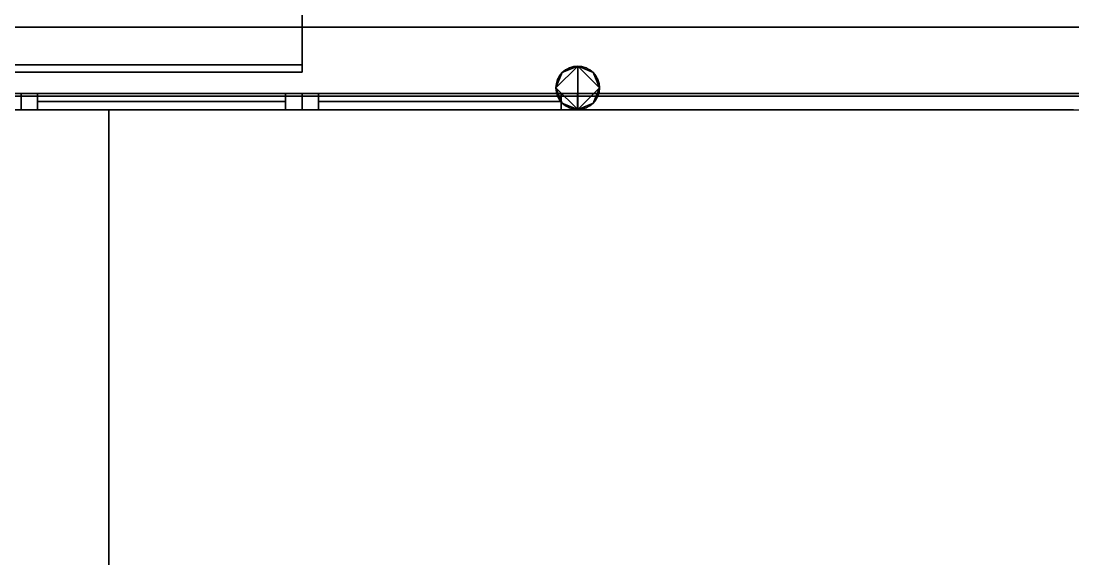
# Model space of a CAD drawing. Header units: metres. Extents: x 0 to 34.6, y -10.7 to 20.6.
# Drawn here: x 7.98 to 11.798, y 6.569 to 8.523 of the extents above; entities that cross this region are included whole.
import ezdxf

# ---------------------------------------------------------------- set-up
doc = ezdxf.new("R2010")
doc.units = ezdxf.units.M
doc.header["$MEASUREMENT"] = 0
doc.layers.get('0').update_dxf_attribs({"linetype": 'CONTINUOUS'})
doc.layers.add('PYDXF', color=90, linetype='CONTINUOUS')

msp = doc.modelspace()

# ---------------------------------------------------------------- linework, layer by layer
for points in [[(7.7, 8.3633, 3.4642), (9, 8.3633, 3.4642), (9, 12.385, 4.0559), (7.7, 12.385, 4.0559)], [(7.7, 8.3363, 3.4602), (7.7, 12.385, 4.0559), (9, 12.385, 4.0559), (9, 8.3363, 3.4602)], [(9, 8.3633, 3.4642), (9, 8.3363, 3.4602), (9, 12.385, 4.0559)], [(7.622, 8.25), (7.622, 8.5), (12.2, 8.5), (12.2, 8.25)], [(7.622, 8.25), (12.2, 8.25), (12.2, 8.5), (7.622, 8.5)], [(12.2, 8.5), (7.622, 8.5), (7.622, 8.5), (12.2, 8.5)], [(7.7, 8.3633, 3.4642), (7.7, 8.3363, 3.4602), (9, 8.3363, 3.4602), (9, 8.3633, 3.4642)], [(10.0005, 8.359, 0.1), (9.9446, 8.3359, 0.1), (9.9215, 8.28, 0.1)], [(10.0005, 8.359, 0.1), (9.9215, 8.28, 0.1), (10.0005, 8.2009, 0.1)], [(9.9446, 8.3359, 0.1), (9.9275, 8.3102, 0.1), (9.9215, 8.28, 0.1)], [(9.9446, 8.3359, 0.1), (9.9348, 8.3239, 0.1), (9.9275, 8.3102, 0.1)], [(9.9275, 8.3102, 0.1), (9.9275, 8.3102, 0.1), (9.9348, 8.3239, 0.1)], [(9.9348, 8.3239, 0.1), (9.9348, 8.3239, 0.1), (9.9446, 8.3359, 0.1)], [(10.0005, 8.359, 0.1), (9.9703, 8.353, 0.1), (9.9446, 8.3359, 0.1)], [(9.9703, 8.353, 0.1), (9.9566, 8.3457, 0.1), (9.9446, 8.3359, 0.1)], [(9.9446, 8.3359, 0.1), (9.9446, 8.3359, 0.1), (9.9566, 8.3457, 0.1)], [(9.9566, 8.3457, 0.1), (9.9566, 8.3457, 0.1), (9.9703, 8.353, 0.1)], [(10.0005, 8.359, 0.1), (9.9851, 8.3575, 0.1), (9.9703, 8.353, 0.1)], [(9.9703, 8.353, 0.1), (9.9703, 8.353, 0.1), (9.9851, 8.3575, 0.1)], [(9.9851, 8.3575, 0.1), (9.9851, 8.3575, 0.1), (10.0005, 8.359, 0.1)], [(10.0005, 8.359, 0.1), (10.0005, 8.359, 0.1), (10.016, 8.3575, 0.1)], [(10.0308, 8.353, 0.1), (10.016, 8.3575, 0.1), (10.0005, 8.359, 0.1)], [(10.0564, 8.3359, 0.1), (10.0308, 8.353, 0.1), (10.0005, 8.359, 0.1)], [(10.0796, 8.28, 0.1), (10.0564, 8.3359, 0.1), (10.0005, 8.359, 0.1)], [(10.0005, 8.2009, 0.1), (10.0796, 8.28, 0.1), (10.0005, 8.359, 0.1)], [(10.016, 8.3575, 0.1), (10.016, 8.3575, 0.1), (10.0308, 8.353, 0.1)], [(10.0308, 8.353, 0.1), (10.0308, 8.353, 0.1), (10.0444, 8.3457, 0.1)], [(10.0564, 8.3359, 0.1), (10.0444, 8.3457, 0.1), (10.0308, 8.353, 0.1)], [(10.0444, 8.3457, 0.1), (10.0444, 8.3457, 0.1), (10.0564, 8.3359, 0.1)], [(10.0564, 8.3359, 0.1), (10.0564, 8.3359, 0.1), (10.0663, 8.3239, 0.1)], [(10.0736, 8.3102, 0.1), (10.0663, 8.3239, 0.1), (10.0564, 8.3359, 0.1)], [(10.0796, 8.28, 0.1), (10.0736, 8.3102, 0.1), (10.0564, 8.3359, 0.1)], [(10.0663, 8.3239, 0.1), (10.0663, 8.3239, 0.1), (10.0736, 8.3102, 0.1)], [(9.9275, 8.3102, 0.1), (9.923, 8.2954, 0.1), (9.9215, 8.28, 0.1)], [(9.9215, 8.28, 0.1), (9.9215, 8.28, 0.1), (9.923, 8.2954, 0.1)], [(9.923, 8.2954, 0.1), (9.923, 8.2954, 0.1), (9.9275, 8.3102, 0.1)], [(10.0736, 8.3102, 0.1), (10.0736, 8.3102, 0.1), (10.0781, 8.2954, 0.1)], [(10.0796, 8.28, 0.1), (10.0781, 8.2954, 0.1), (10.0736, 8.3102, 0.1)], [(10.0781, 8.2954, 0.1), (10.0781, 8.2954, 0.1), (10.0796, 8.28, 0.1)], [(6.06, 8.2, 0.1), (6.06, 8.26, 0.1), (7.98, 8.26, 0.1), (7.98, 8.2, 0.1)], [(6.06, 8.2, 0.1), (7.98, 8.2, 0.1), (7.98, 8.26, 0.1), (6.06, 8.26, 0.1)], [(6.06, 8.26, 0.1), (6.06, 8.26, 0.1), (7.98, 8.26, 0.1)], [(7.98, 8.26, 0.1), (7.98, 8.2, 0.1), (8.04, 8.2, 0.1), (8.04, 8.26, 0.1)], [(7.98, 8.26, 0.1), (8.04, 8.26, 0.1), (8.04, 8.2, 0.1), (7.98, 8.2, 0.1)], [(7.98, 8.2, 0.1), (7.98, 8.26, 0.1), (7.98, 8.26, 0.1), (7.98, 8.2, 0.1)], [(7.98, 8.26, 0.1), (8.04, 8.26, 0.1), (8.04, 8.26, 0.1), (7.98, 8.26, 0.1)], [(7.98, 8.26, 0.1), (8.04, 8.26, 0.1), (8.04, 8.2, 0.1), (7.98, 8.2, 0.1)], [(7.98, 8.2, 0.1), (7.98, 8.2, 0.1), (7.98, 8.26, 0.1)], [(8.04, 8.26, 0.1), (7.98, 8.26, 0.1), (7.98, 8.26, 0.1), (8.04, 8.26, 0.1)], [(7.98, 8.26, 0.1), (7.98, 8.26, 0.1), (8.04, 8.26, 0.1)], [(8.04, 8.26, 0.1), (8.04, 8.2, 0.1), (8.94, 8.2, 0.1), (8.94, 8.26, 0.1)], [(8.04, 8.26, 0.1), (8.94, 8.26, 0.1), (8.94, 8.2, 0.1), (8.04, 8.2, 0.1)], [(8.04, 8.26, 0.1), (8.94, 8.26, 0.1), (8.94, 8.26, 0.1), (8.04, 8.26, 0.1)], [(8.04, 8.26, 0.1), (8.94, 8.26, 0.1), (8.94, 8.2, 0.1), (8.04, 8.2, 0.1)], [(8.94, 8.2, 0.1), (8.94, 8.26, 0.1), (8.04, 8.26, 0.1), (8.04, 8.2, 0.1)], [(8.04, 8.26, 0.1), (8.04, 8.26, 0.1), (8.94, 8.26, 0.1)], [(8.04, 8.2, 0.1), (8.04, 8.26, 0.1), (8.04, 8.26, 0.1), (8.04, 8.2, 0.1)], [(8.94, 8.26, 0.1), (8.94, 8.2, 0.1), (9, 8.2, 0.1), (9, 8.26, 0.1)], [(8.94, 8.26, 0.1), (9, 8.26, 0.1), (9, 8.26, 0.1), (8.94, 8.26, 0.1)], [(8.94, 8.26, 0.1), (9, 8.26, 0.1), (9, 8.26, 0.1), (8.94, 8.26, 0.1)], [(8.94, 8.26, 0.1), (9, 8.26, 0.1), (9, 8.2, 0.1), (8.94, 8.2, 0.1)], [(8.94, 8.26, 0.1), (8.94, 8.26, 0.1), (9, 8.26, 0.1)], [(8.94, 8.2, 0.1), (8.94, 8.26, 0.1), (8.94, 8.26, 0.1), (8.94, 8.2, 0.1)], [(9, 8.26, 0.1), (9, 8.2, 0.1), (9, 8.2, 0.1), (9, 8.26, 0.1)], [(9, 8.26, 0.1), (9, 8.26, 0.1), (9, 8.2, 0.1)], [(9, 8.26, 0.1), (9, 8.2, 0.1), (9, 8.2, 0.1), (9, 8.26, 0.1)], [(9, 8.2, 0.1), (9, 8.26, 0.1), (9.06, 8.26, 0.1), (9.06, 8.2, 0.1)], [(9.06, 8.26, 0.1), (9, 8.26, 0.1), (9, 8.26, 0.1), (9.06, 8.26, 0.1)], [(9, 8.26, 0.1), (9, 8.2, 0.1), (9, 8.2, 0.1), (9, 8.26, 0.1)], [(9, 8.26, 0.1), (9, 8.2, 0.1), (9, 8.2, 0.1), (9, 8.26, 0.1)], [(9.06, 8.26, 0.1), (9, 8.26, 0.1), (9, 8.26, 0.1), (9.06, 8.26, 0.1)], [(9, 8.2, 0.1), (9.06, 8.2, 0.1), (9.06, 8.26, 0.1), (9, 8.26, 0.1)], [(9, 8.26, 0.1), (9, 8.2, 0.1), (9, 8.2, 0.1), (9, 8.26, 0.1)], [(9.06, 8.26, 0.1), (9, 8.26, 0.1), (9, 8.26, 0.1), (9.06, 8.26, 0.1)], [(9.06, 8.2, 0.1), (9.06, 8.26, 0.1), (9.94, 8.26, 0.1), (9.94, 8.2, 0.1)], [(9.06, 8.2, 0.1), (9.94, 8.2, 0.1), (9.94, 8.26, 0.1), (9.06, 8.26, 0.1)], [(9.94, 8.26, 0.1), (9.06, 8.26, 0.1), (9.06, 8.26, 0.1), (9.94, 8.26, 0.1)], [(9.06, 8.2, 0.1), (9.06, 8.26, 0.1), (9.06, 8.26, 0.1), (9.06, 8.2, 0.1)], [(9.94, 8.26, 0.1), (9.06, 8.26, 0.1), (9.06, 8.2, 0.1), (9.94, 8.2, 0.1)], [(9.94, 8.2, 0.1), (9.06, 8.2, 0.1), (9.06, 8.26, 0.1), (9.94, 8.26, 0.1)], [(9.94, 8.26, 0.1), (9.06, 8.26, 0.1), (9.06, 8.26, 0.1), (9.94, 8.26, 0.1)], [(9.923, 8.2646, 0.1), (9.923, 8.2646, 0.1), (9.9215, 8.28, 0.1)], [(9.9215, 8.28, 0.1), (9.923, 8.2646, 0.1), (9.9275, 8.2497, 0.1)], [(9.9215, 8.28, 0.1), (9.9275, 8.2497, 0.1), (9.9446, 8.2241, 0.1)], [(9.9215, 8.28, 0.1), (9.9446, 8.2241, 0.1), (10.0005, 8.2009, 0.1)], [(9.9275, 8.2497, 0.1), (9.9275, 8.2497, 0.1), (9.923, 8.2646, 0.1)], [(9.9348, 8.2361, 0.1), (9.9348, 8.2361, 0.1), (9.9275, 8.2497, 0.1)], [(9.9275, 8.2497, 0.1), (9.9348, 8.2361, 0.1), (9.9446, 8.2241, 0.1)], [(9.94, 8.2, 0.1), (9.94, 8.26, 0.1), (10, 8.26, 0.1), (10, 8.2, 0.1)], [(10, 8.26, 0.1), (9.94, 8.26, 0.1), (9.94, 8.26, 0.1), (10, 8.26, 0.1)], [(10, 8.26, 0.1), (9.94, 8.26, 0.1), (9.94, 8.26, 0.1), (10, 8.26, 0.1)], [(9.94, 8.26, 0.1), (9.94, 8.2, 0.1), (9.94, 8.2, 0.1), (9.94, 8.26, 0.1)], [(10, 8.26, 0.1), (9.94, 8.26, 0.1), (9.94, 8.26, 0.1), (10, 8.26, 0.1)], [(9.94, 8.2, 0.1), (10, 8.2, 0.1), (10, 8.26, 0.1), (9.94, 8.26, 0.1)], [(14, 8.26, 0.1), (10, 8.26, 0.1), (10, 8.26, 0.1), (14, 8.26, 0.1)], [(10, 8.2, 0.1), (10, 8.26, 0.1), (10, 8.26, 0.1), (10, 8.2, 0.1)], [(10, 8.2, 0.1), (10, 8.26, 0.1), (10, 8.26, 0.1), (10, 8.2, 0.1)], [(10, 8.2, 0.1), (10, 8.26, 0.1), (10, 8.26, 0.1), (10, 8.2, 0.1)], [(10.0005, 8.2009, 0.1), (10.0564, 8.2241, 0.1), (10.0796, 8.28, 0.1)], [(10.0564, 8.2241, 0.1), (10.0736, 8.2497, 0.1), (10.0796, 8.28, 0.1)], [(10.0564, 8.2241, 0.1), (10.0663, 8.2361, 0.1), (10.0736, 8.2497, 0.1)], [(10.0736, 8.2497, 0.1), (10.0736, 8.2497, 0.1), (10.0663, 8.2361, 0.1)], [(10.0736, 8.2497, 0.1), (10.0781, 8.2646, 0.1), (10.0796, 8.28, 0.1)], [(10.0781, 8.2646, 0.1), (10.0781, 8.2646, 0.1), (10.0736, 8.2497, 0.1)], [(10.0796, 8.28, 0.1), (10.0796, 8.28, 0.1), (10.0781, 8.2646, 0.1)], [(8.04, 8.23, 0.1), (8.04, 8.23, 0.1), (8.94, 8.23, 0.1)], [(9.06, 8.23, 0.1), (9.94, 8.23, 0.1), (9.94, 8.23, 0.1), (9.06, 8.23, 0.1)], [(9.9446, 8.2241, 0.1), (9.9446, 8.2241, 0.1), (9.9348, 8.2361, 0.1)], [(9.9566, 8.2142, 0.1), (9.9566, 8.2142, 0.1), (9.9446, 8.2241, 0.1)], [(9.9446, 8.2241, 0.1), (9.9566, 8.2142, 0.1), (9.9703, 8.2069, 0.1)], [(9.9446, 8.2241, 0.1), (9.9703, 8.2069, 0.1), (10.0005, 8.2009, 0.1)], [(9.9703, 8.2069, 0.1), (9.9703, 8.2069, 0.1), (9.9566, 8.2142, 0.1)], [(10.0005, 8.2009, 0.1), (10.0308, 8.2069, 0.1), (10.0564, 8.2241, 0.1)], [(10.0308, 8.2069, 0.1), (10.0444, 8.2142, 0.1), (10.0564, 8.2241, 0.1)], [(10.0444, 8.2142, 0.1), (10.0444, 8.2142, 0.1), (10.0308, 8.2069, 0.1)], [(10.0564, 8.2241, 0.1), (10.0564, 8.2241, 0.1), (10.0444, 8.2142, 0.1)], [(10.0663, 8.2361, 0.1), (10.0663, 8.2361, 0.1), (10.0564, 8.2241, 0.1)], [(10, 8.2, 0.1), (4, 8.2, 0.1), (4, 8.2, 0.1), (10, 8.2, 0.1)], [(7.98, 8.2, 0.1), (7.98, 8.2, 0.1), (6.06, 8.2, 0.1)], [(8.04, 8.2, 0.1), (7.98, 8.2, 0.1), (7.98, 8.2, 0.1), (8.04, 8.2, 0.1)], [(8.04, 8.2, 0.1), (8.04, 8.2, 0.1), (7.98, 8.2, 0.1)], [(7.98, 8.2, 0.1), (8.04, 8.2, 0.1), (8.04, 8.2, 0.1), (7.98, 8.2, 0.1)], [(8.94, 8.2, 0.1), (8.04, 8.2, 0.1), (8.04, 8.2, 0.1), (8.94, 8.2, 0.1)], [(8.94, 8.2, 0.1), (8.94, 8.2, 0.1), (8.04, 8.2, 0.1)], [(9, 8.2, 0.1), (8.94, 8.2, 0.1), (8.94, 8.2, 0.1), (9, 8.2, 0.1)], [(9, 8.2, 0.1), (9, 8.2, 0.1), (8.94, 8.2, 0.1)], [(9, 8.2, 0.1), (8.94, 8.2, 0.1), (8.94, 8.2, 0.1), (9, 8.2, 0.1)], [(9, 8.2, 0.1), (9.06, 8.2, 0.1), (9.06, 8.2, 0.1), (9, 8.2, 0.1)], [(9, 8.2, 0.1), (9.06, 8.2, 0.1), (9.06, 8.2, 0.1), (9, 8.2, 0.1)], [(9, 8.2, 0.1), (9.06, 8.2, 0.1), (9.06, 8.2, 0.1), (9, 8.2, 0.1)], [(9.06, 8.2, 0.1), (9.94, 8.2, 0.1), (9.94, 8.2, 0.1), (9.06, 8.2, 0.1)], [(9.94, 8.2, 0.1), (9.06, 8.2, 0.1), (9.06, 8.2, 0.1), (9.94, 8.2, 0.1)], [(9.94, 8.2, 0.1), (10, 8.2, 0.1), (10, 8.2, 0.1), (9.94, 8.2, 0.1)], [(9.94, 8.2, 0.1), (10, 8.2, 0.1), (10, 8.2, 0.1), (9.94, 8.2, 0.1)], [(9.94, 8.2, 0.1), (10, 8.2, 0.1), (10, 8.2, 0.1), (9.94, 8.2, 0.1)], [(9.9851, 8.2024, 0.1), (9.9851, 8.2024, 0.1), (9.9703, 8.2069, 0.1)], [(9.9703, 8.2069, 0.1), (9.9851, 8.2024, 0.1), (10.0005, 8.2009, 0.1)], [(10.0005, 8.2009, 0.1), (10.0005, 8.2009, 0.1), (9.9851, 8.2024, 0.1)], [(10.1, 8.2, 0.1), (10, 8.2, 0.1), (10, 8.2, 0.1), (10.1, 8.2, 0.1)], [(10.0005, 8.2009, 0.1), (10.016, 8.2024, 0.1), (10.0308, 8.2069, 0.1)], [(10.016, 8.2024, 0.1), (10.016, 8.2024, 0.1), (10.0005, 8.2009, 0.1)], [(10.0308, 8.2069, 0.1), (10.0308, 8.2069, 0.1), (10.016, 8.2024, 0.1)], [(10.6, 8.2, 0.1), (10.1, 8.2, 0.1), (10.1, 8.2, 0.1), (10.6, 8.2, 0.1)], [(10.7, 8.2, 0.1), (10.6, 8.2, 0.1), (10.6, 8.2, 0.1), (10.7, 8.2, 0.1)], [(11, 8.2, 0.1), (10.7, 8.2, 0.1), (10.7, 8.2, 0.1), (11, 8.2, 0.1)], [(11.8, 8.2, 0.1), (11, 8.2, 0.1), (11, 8.2, 0.1), (11.8, 8.2, 0.1)]]:
    msp.add_3dface(points)
at = {"layer": 'PYDXF', "linetype": 'Continuous'}
msp.add_lwpolyline([(0, 8.5), (30, 8.5), (30, 0), (0, 0)], close=True, dxfattribs=at)
at = {"layer": 'PYDXF', "linetype": 'Continuous', "elevation": 0.1}
for points in [[(2, 2.5), (2, 8.2), (8.2981, 8.2), (8.2981, 6.5045), (8.2981, 2.5)], [(8.2981, 6.5045), (8.2981, 8.2), (25.05, 8.2), (25.05, 6.5)]]:
    msp.add_lwpolyline(points, close=True, dxfattribs=at)

doc.saveas('drawing.dxf')
